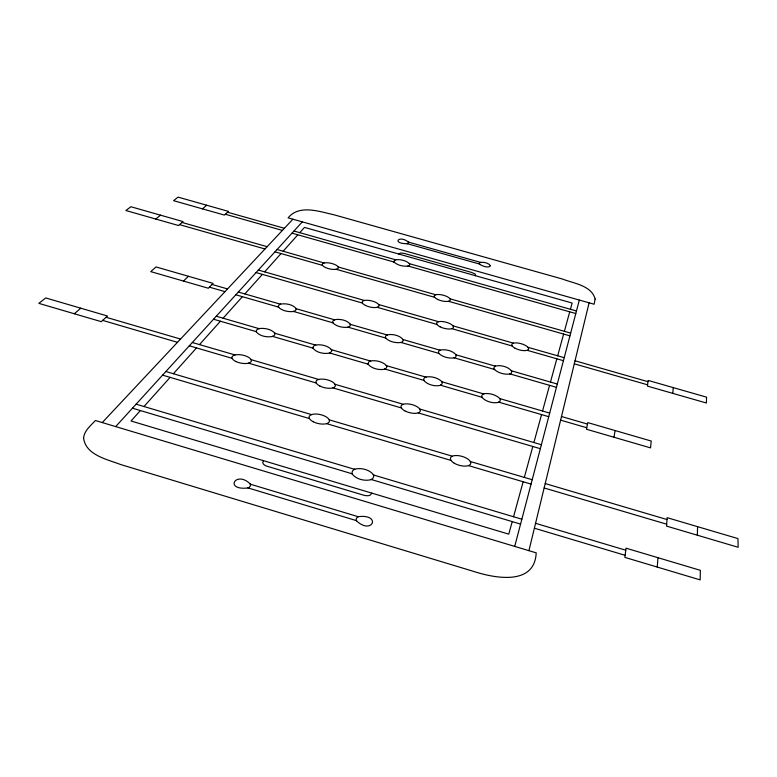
<?xml version="1.0" encoding="UTF-8"?>
<svg xmlns="http://www.w3.org/2000/svg" width="777" height="777" viewBox="0 0 777 777"><rect width="100%" height="100%" fill="white"/><g stroke="black" fill="none" stroke-linecap="round" stroke-linejoin="round"><path stroke-width="1.17" d="M697.328 535.207L697.581 526.67L667.132 517.676L666.549 526.097L738.15 547.28L737.946 538.587L697.581 526.67M672.804 393.376L673.232 387.616L648.096 380.409L647.435 386.101L706.419 403.01L706.536 397.154L673.232 387.616M657.245 567.064L657.983 557.701L626.009 548.173L624.902 557.4L700.145 579.885L700.378 570.347L657.983 557.701M614.015 437.257L615.073 430.536L587.781 422.61L586.45 429.234L650.543 447.882L651.233 441.035L615.073 430.536M528.923 550.67L589.102 302.816M514.714 546.406L579.331 300.058M512.218 521.6L508.77 534.149L131.031 420.998L140.384 410.557M513.548 516.744L523.135 481.759M524.329 477.399L532.808 446.474M533.896 442.531L541.55 414.597M542.531 411.014L549.572 385.343M550.466 382.07L556.847 358.809M557.672 355.808L563.626 334.071M564.384 331.313L569.706 311.907M570.405 309.363L572.134 303.03L304.497 227.389L299.718 232.721M371.775 493.113C370.406 496.872 365.608 495.784 362.674 494.9L268.191 466.569C265.656 466.074 260.819 463.762 263.529 460.683M475.553 275.728L475.213 273.999L471.416 272.377L404.283 253.419L400.543 252.991L398.844 254.05M144.007 406.517L170.124 377.369M173.378 373.727L196.523 347.902M199.475 344.609L220.425 321.222M223.116 318.22L242.414 296.678M244.872 293.929L262.393 274.378M264.656 271.863L281.051 253.555M283.129 251.233L297.795 234.868M115.676 426.592L302.311 221.853M102.263 422.562L292.91 219.201M183.469 281.06L188.432 276.282L213.102 283.391L208.362 288.248L150.757 271.62L156.012 266.929L188.432 276.282M202.467 208.867L206.692 205.225L228.487 211.402L224.436 215.083L173.592 200.68L178.04 197.115L206.692 205.225M74.281 313.753L80.789 308.197L107.498 316.016L101.243 321.659L38.85 303.36L45.707 297.931L80.789 308.197M155.75 219.027L160.528 215.18L183.061 221.591L178.477 225.505L125.884 210.518L130.895 206.74L160.528 215.18M499.038 402.243C493.327 403.787 485.8 401.738 481.866 397.28M495.163 366.122C500.631 364.724 507.808 366.647 511.596 370.862M440.763 385.295C435.091 386.742 427.535 384.887 423.727 380.371M439.85 350.165C445.279 348.873 452.476 350.602 456.167 354.875M371.445 479.564C364.996 481.458 355.992 479.351 352.02 473.766M354.361 469.25C360.781 467.443 369.667 469.493 373.659 475.009M384.994 369.114C379.584 370.474 371.629 368.638 368.133 364.267M386.927 334.906C392.317 333.712 399.553 335.246 403.127 339.578M329.681 353.03C324.3 354.205 316.414 352.816 312.927 348.125M334.392 319.755C339.734 318.657 347.018 320.007 350.476 324.388M452.321 456.196L329.234 419.833M256.109 331.604C259.508 336.315 267.259 337.568 272.776 336.441M280.283 304.147C285.567 303.147 292.91 304.322 296.241 308.751M425.582 377.039C431.167 376.029 438.043 377.709 442.035 381.818M468.512 465.608L531.06 484.1M527.214 350.31L563.422 360.693M311.558 414.617L165.88 371.513M258.867 328.603C264.287 327.845 271.26 329.03 274.951 333.275M451.874 328.671L512.208 346.008M403.253 404.283L334.994 384.294M407.158 243.716C391.2 243.706 399.096 234.557 408.333 242.045A7.644 2.496 13.5 0 1 407.245 243.657L407.303 243.677M326.583 423.64L451.039 460.421M293.657 311.499C288.617 312.101 282.032 310.926 278.351 307.07A12.189 4.633 12 0 1 280.429 304.205M377.156 307.284L436.946 324.427M435.771 294.765L338.189 266.977M513.451 343.162L452.933 325.825M318.716 379.458L251.088 359.654M235.033 354.953L192.327 342.511M438.558 321.697L378.652 304.535M448.514 301.282L569.939 335.868M324.145 262.985L277.088 249.514M364.423 300.466L258.372 270.056M336.159 269.269L434.664 297.329M408.08 241.987L480.613 262.412M407.022 243.609L479.797 264.122M227.583 212.218L284.382 228.292M293.968 231.012L395.959 259.887M409.256 263.646L576.466 310.985M225.34 214.258L282.391 230.419M292.016 233.149L394.434 262.16M407.847 265.957L575.796 313.539M182.051 222.455L267.142 246.688M570.668 333.1L450.038 298.824M179.506 224.631L264.986 248.98M274.98 251.835L322.523 265.375M527.971 347.319L564.219 357.682M575.029 360.781L647.95 381.672M256.08 272.572L362.451 303.069M574.29 363.811L647.581 384.819M212.053 284.469L227.535 288.937M238.325 292.045L280.594 304.234M295.93 308.654L334.712 319.842M350.155 324.3L387.247 334.994M402.807 339.481L440.17 350.262M455.846 354.778L495.483 366.21M511.276 370.765L557.303 384.042M209.431 287.16L224.99 291.647M235.829 294.784L278.788 307.177M293.24 311.354L333.187 322.882M347.746 327.088L385.994 338.121M400.66 342.356L439.19 353.477M453.962 357.741L494.794 369.531M509.683 373.824L556.439 387.325M216.278 316.229L259.314 328.729M274.495 333.148L315.841 345.153M331.138 349.601L370.736 361.101M386.15 365.578L426.039 377.175M441.579 381.682L483.877 393.978M499.533 398.523L549.679 413.092M561.489 416.521L587.49 424.077M213.549 319.221L256.459 331.701M272.426 336.344L313.277 348.222M329.37 352.904L368.463 364.267M384.683 368.988L424.067 380.439M440.404 385.188L482.216 397.348M498.679 402.136L548.737 416.695M560.615 420.143L586.752 427.748M106.109 317.269L180.546 339.063M541.384 444.726L419.794 409.061M102.651 320.386L177.486 342.327M189.326 345.794L232.1 358.333M248.504 363.141L316.249 383.003M332.847 387.859L401.379 407.954M418.172 412.878L540.345 448.688M470.347 461.519L532.206 479.72M545.211 483.566L667.006 519.541M162.578 375.136L309.46 418.57M544.143 487.966L666.676 524.203M136.121 404.166L354.827 469.395M373.193 474.883L521.853 519.221M535.567 523.309L625.767 550.213M132.449 408.187L352.496 473.902M370.979 479.419L520.571 524.096M534.372 528.214L625.155 555.322M250.175 484.149L358.518 516.802M247.766 487.839L356.653 520.697M409.605 263.743C406.284 260.548 400.388 259.217 395.668 259.761A10.946 3.71 13.6 0 0 394.192 262.082L394.124 262.131M394.153 262.17C397.737 265.423 403.428 266.696 408.187 266.055A10.936 3.71 13.5 0 0 409.508 263.733M356.264 520.609C372.076 535.829 382.148 513.791 358.168 516.656A11.616 5.769 14.1 0 0 356.352 520.561L356.245 520.541M250.573 484.285C235.917 469.531 223.465 490.918 248.193 487.937A11.558 5.643 11.1 0 0 250.466 484.275M352.156 473.776A15.142 7.11 13.8 0 1 354.467 469.318M373.533 475A15.142 7.1 13.6 0 1 371.348 479.506M296.066 308.722A12.189 4.633 11.9 0 1 293.657 311.46M313.102 348.145A12.801 5.128 12.6 0 1 315.443 345.056C320.852 344.143 327.826 345.561 331.594 349.737A12.791 5.118 12.5 0 1 329.584 352.943M441.967 381.808A12.879 5.206 14.4 0 1 440.617 385.227M423.883 380.361A12.888 5.206 14.5 0 1 425.65 377.068M256.284 331.624A12.782 5.07 11.7 0 1 258.926 328.632M274.873 333.265A12.772 5.07 11.6 0 1 272.64 336.383M368.279 364.19A12.83 5.167 13.6 0 1 370.338 361.004C375.796 360.004 382.74 361.587 386.606 365.714A12.83 5.167 13.5 0 1 384.887 369.017M498.892 402.175A12.956 5.235 15.4 0 0 499.922 398.65C496.037 394.648 489.034 392.754 483.459 393.822A12.966 5.235 15.6 0 0 482.022 397.27M334.547 319.823A12.209 4.681 12.9 0 0 332.779 322.756C336.383 326.583 342.997 327.913 348.203 327.214A12.209 4.672 12.8 0 0 350.301 324.359M511.431 370.833A12.364 4.769 15.4 0 1 510.101 373.941C504.807 374.97 498.183 372.931 494.386 369.483A12.374 4.769 15.5 0 1 495.318 366.19M387.082 334.974A12.247 4.711 13.7 0 0 385.586 337.995C389.345 341.822 395.852 343.24 401.126 342.492A12.238 4.711 13.6 0 0 402.952 339.549M455.992 354.846A12.296 4.74 14.5 0 1 454.38 357.857C449.087 358.731 442.647 357.099 438.723 353.35A12.296 4.749 14.6 0 1 440.005 350.233M490.433 265.676C489.306 268.648 481.701 266.035 479.564 264.093A7.692 2.525 14.6 0 1 480.4 262.373C483.682 262.063 488.5 262.752 490.433 265.676M83.605 438.315C86.014 455.215 107.187 459.333 120.522 464.491L473.067 571.241C493.997 578.078 534.644 586.305 536.208 552.855L95.396 420.503C90.831 425.602 83.984 430.769 83.605 438.315M595.133 299.048L594.114 304.234L288.102 217.842C299.407 204.079 319.638 211.684 334.081 214.811L562.422 279.03C573.649 283.43 591.588 285.412 595.133 299.048M515.112 348.242A8.751 3.234 15.5 0 0 528.593 349.174A8.751 3.234 15.5 0 0 516.851 342.919A8.751 3.234 15.5 0 0 515.112 348.242M437.548 299.398A8.314 2.943 14.2 0 0 450.33 300.058A8.314 2.943 14.2 0 0 438.976 294.502A8.314 2.943 14.2 0 0 437.548 299.398M236.014 361.567A9.868 4.099 11.2 0 0 251.311 361.043A9.868 4.099 11.2 0 0 237.577 354.642A9.868 4.099 11.2 0 0 236.014 361.567M325.553 267.56A8.256 2.894 12.6 0 0 338.345 267.968A8.256 2.894 12.6 0 0 327.03 262.752A8.256 2.894 12.6 0 0 325.553 267.56M454.195 463.179A10.519 4.681 15.5 0 0 470.687 463.772A10.519 4.681 15.5 0 0 456.925 455.526A10.519 4.681 15.5 0 0 454.195 463.179M313.228 421.756A10.402 4.604 12.7 0 0 329.409 421.387A10.402 4.604 12.7 0 0 315.19 414.024A10.402 4.604 12.7 0 0 313.228 421.756M440.093 326.835A8.683 3.205 14.4 0 0 453.428 327.408A8.683 3.205 14.4 0 0 441.55 321.474A8.683 3.205 14.4 0 0 440.093 326.835M365.384 305.4A8.634 3.176 13.2 0 0 378.972 306.07A8.634 3.176 13.2 0 0 367.511 300.272A8.634 3.176 13.2 0 0 365.384 305.4M319.93 386.072A9.887 4.157 12.7 0 0 335.285 385.926A9.887 4.157 12.7 0 0 321.736 379.098A9.887 4.157 12.7 0 0 319.93 386.072M404.827 410.848A9.946 4.215 14.3 0 0 420.27 411.101A9.946 4.215 14.3 0 0 406.847 403.846A9.946 4.215 14.3 0 0 404.827 410.848"/></g></svg>
